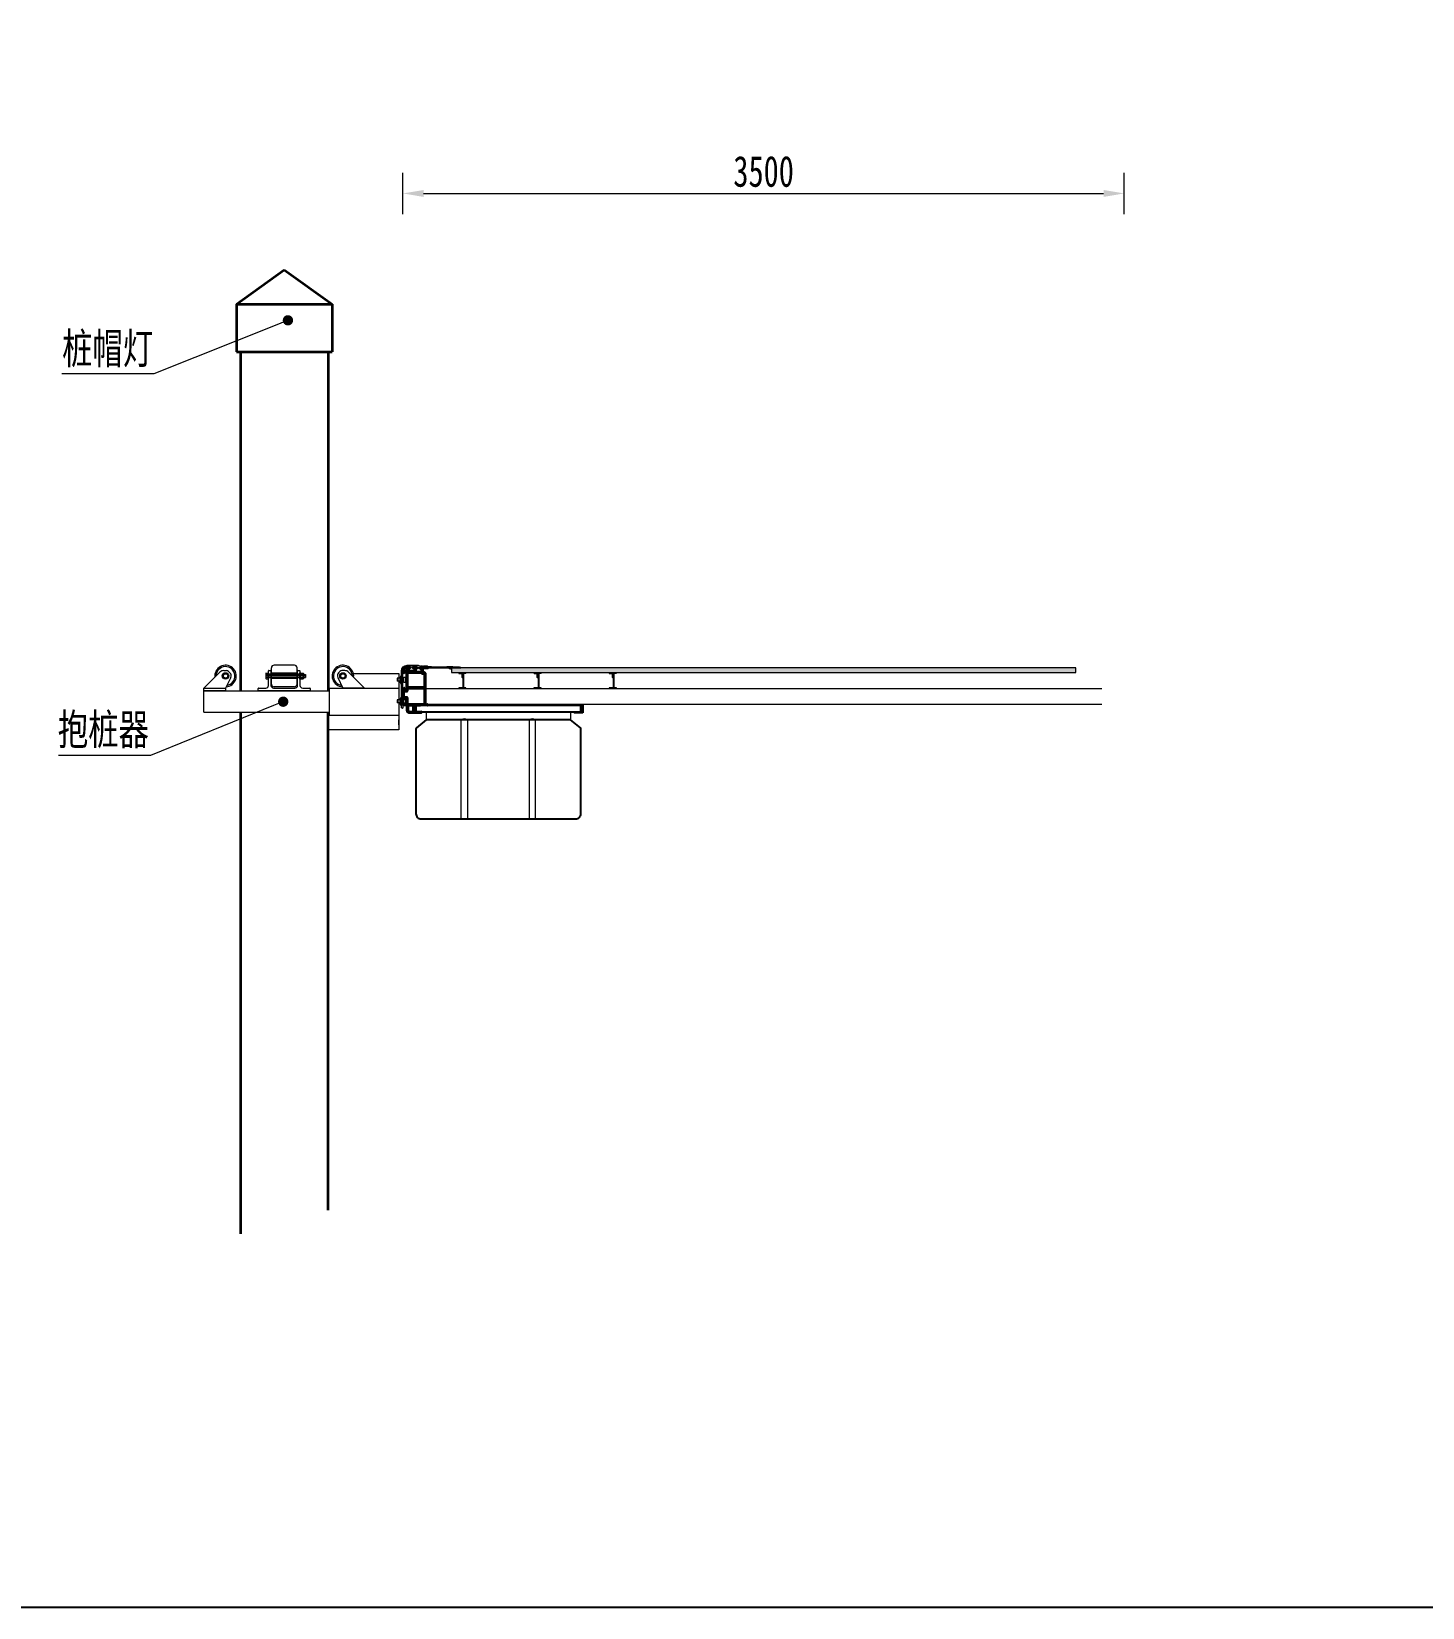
# Model space of a CAD drawing. Extents: x 36536 to 256213, y 18389 to 106449.
# Drawn here: x 249107 to 250457, y 79522 to 81051 of the extents above; entities that cross this region are included whole.
import ezdxf
from ezdxf import colors
from ezdxf.entities.mleader import LeaderData, LeaderLine
from ezdxf.math import Vec2, Vec3

# ---------------------------------------------------------------- set-up
doc = ezdxf.new("R2010")
doc.units = 0
doc.header["$LTSCALE"] = 1000
doc.header["$MEASUREMENT"] = 0
doc.linetypes.add('CENTER', pattern=[2, 1.25, -0.25, 0.25, -0.25])
for name, color, linetype, lineweight in [('01-细实线', 3, 'Continuous', 18), ('02-标注', 3, 'Continuous', 18), ('03-中粗线', 1, 'Continuous', 35), ('screw', 33, 'Continuous', 13), ('型材', 7, 'Continuous', 15), ('结构', 52, 'Continuous', 18)]:
    doc.layers.add(name, color=color, linetype=linetype, lineweight=lineweight)
for name, color, linetype in [('_TCH_MASK', 7, 'Continuous'), ('中实线', 1, 'Continuous'), ('图层5', 6, 'Continuous')]:
    doc.layers.add(name, color=color, linetype=linetype)
doc.styles.add('3.0号字-阿文', font='', dxfattribs={"width": 0.72})
doc.styles.get('3.0号字-阿文').set_extended_font_data('FangSong_GB2312')
doc.dimstyles.new('1：50阿文', dxfattribs={"dimtxt": 3, "dimasz": 2, "dimexe": 2, "dimexo": 0, "dimtad": 1, "dimdec": 0, "dimlfac": 50, "dimzin": 0, "dimdsep": 46, "dimtxsty": '3.0号字-阿文', "dimcen": 2, "dimclrd": 3, "dimclre": 3, "dimclrt": 3, "dimadec": 0, "dimazin": 0, "dimtfac": 1, "dimtdec": 0, "dimtmove": 1, "dimatfit": 3, "dimfxl": 2, "dimfxlon": 1, "dimtolj": 1, "dimtzin": 0, "dimlwd": 18, "dimlwe": 18, "dimarcsym": 0})

# ---------------------------------------------------------------- blocks, each defined once
blk = doc.blocks.new('325')
at = {"layer": '03-中粗线', "ltscale": 0.5}
for p, q in [((76347.5, -86905), (76347.5, -86903.4)), ((76351.6, -86902.4), (76351.6, -86902.4)), ((76356.7, -86906.2), (76355.3, -86913.6)), ((76364.5, -86905.4), (76357.6, -86905.4)), ((76366.4, -86883.5), (76366.7, -86883.9)), ((76366.5, -86950.3), (76366.5, -86907.4)), ((76367, -86883.9), (76367.3, -86883.5)), ((76367.4, -86883.4), (76368.3, -86883.4)), ((76367.5, -86887.4), (76367.5, -86887.4)), ((76368.4, -86883.5), (76368.7, -86883.9)), ((76369, -86883.9), (76369.3, -86883.5)), ((76369.4, -86883.4), (76370.3, -86883.4)), ((76370, -86901.4), (76370, -86890.4)), ((76370.4, -86883.5), (76370.7, -86883.9)), ((76371, -86883.9), (76371.3, -86883.5)), ((76371.4, -86883.4), (76372.3, -86883.4)), ((76372.4, -86883.5), (76372.7, -86883.9)), ((76373, -86883.9), (76373.3, -86883.5)), ((76373, -86911.4), (76438, -86911.4)), ((76373.4, -86883.4), (76374.3, -86883.4)), ((76373.5, -86891.4), (76373.5, -86907.4)), ((76374.4, -86883.5), (76374.7, -86883.9)), ((76374.5, -86890.4), (76381.3, -86890.4)), ((76374.5, -86908.4), (76388.5, -86908.4)), ((76375, -86883.9), (76375.3, -86883.5)), ((76375.4, -86883.4), (76376.3, -86883.4)), ((76381.5, -86885.9), (76381.5, -86890.2)), ((76388.6, -86908.5), (76388.9, -86908.8)), ((76389.2, -86908.8), (76389.5, -86908.5)), ((76389.6, -86908.4), (76403.5, -86908.4)), ((76396.5, -86890.2), (76396.5, -86885.9)), ((76396.5, -86885.9), (76396.5, -86890.2)), ((76403.5, -86890.4), (76396.7, -86890.4)), ((76402.8, -86883.5), (76403.1, -86883.9)), ((76403.4, -86883.9), (76403.7, -86883.5)), ((76404.5, -86907.4), (76404.5, -86891.4)), ((76404.8, -86883.5), (76405.1, -86883.9)), ((76405.4, -86883.9), (76405.7, -86883.5)), ((76406.8, -86883.5), (76407.1, -86883.9)), ((76407.4, -86883.9), (76407.7, -86883.5)), ((76408, -86891.4), (76408, -86907.4)), ((76408.8, -86883.5), (76409.1, -86883.9)), ((76409, -86890.4), (76415.8, -86890.4)), ((76409, -86908.4), (76423, -86908.4)), ((76409.4, -86883.9), (76409.7, -86883.5)), ((76416, -86885.9), (76416, -86890.2)), ((76423.1, -86908.5), (76423.4, -86908.8)), ((76423.7, -86908.8), (76424, -86908.5)), ((76424.1, -86908.4), (76438, -86908.4)), ((76431, -86890.2), (76431, -86885.9)), ((76438, -86890.4), (76431.2, -86890.4)), ((76436.5, -86883.4), (76447.7, -86883.4)), ((76441.7, -86883.4), (76436.5, -86883.4)), ((76439, -86907.4), (76439, -86891.4)), ((76442, -86916.4), (76449, -86916.4)), ((76442.5, -86888.4), (76442.5, -86911.9)), ((76466.7, -86887.4), (76443.5, -86887.4)), ((76443.5, -86912.9), (76454.5, -86912.9)), ((76448.1, -86883.9), (76447.8, -86883.5)), ((76448.7, -86883.5), (76448.4, -86883.9)), ((76449.7, -86883.4), (76448.8, -86883.4)), ((76450.1, -86883.9), (76449.8, -86883.5)), ((76450.7, -86883.5), (76450.4, -86883.9)), ((76451.7, -86883.4), (76450.8, -86883.4)), ((76452.1, -86883.9), (76451.8, -86883.5)), ((76452, -86919.4), (76452, -86980.4)), ((76452.7, -86883.5), (76452.4, -86883.9)), ((76453.7, -86883.4), (76452.8, -86883.4)), ((76454.1, -86883.9), (76453.8, -86883.5)), ((76454.7, -86883.5), (76454.4, -86883.9)), ((76455.7, -86883.4), (76454.8, -86883.4)), ((76455.5, -86913.9), (76455.5, -86950.3)), ((76456.1, -86883.9), (76455.8, -86883.5)), ((76456.7, -86883.5), (76456.4, -86883.9)), ((76457.7, -86883.4), (76456.8, -86883.4)), ((76458.1, -86883.9), (76457.8, -86883.5)), ((76458.7, -86883.5), (76458.4, -86883.9)), ((76459.7, -86883.4), (76458.8, -86883.4)), ((76460.1, -86883.9), (76459.8, -86883.5)), ((76460.7, -86883.5), (76460.4, -86883.9)), ((76461.7, -86883.4), (76460.8, -86883.4)), ((76462.1, -86883.9), (76461.8, -86883.5)), ((76462.7, -86883.5), (76462.4, -86883.9)), ((76462.8, -86883.4), (76466.7, -86883.4)), ((76467.5, -86884.2), (76467.5, -86886.6)), ((76347.5, -87015.6), (76347.5, -86996.8)), ((76347.5, -87031), (76347.5, -87016.7)), ((76347.9, -87016), (76347.6, -87015.7)), ((76347.6, -87016.6), (76347.9, -87016.3)), ((76351, -87029.4), (76351, -87003.9)), ((76354, -87000.9), (76367, -87000.9)), ((76355.3, -86988.2), (76356.7, -86995.6)), ((76357.6, -86996.4), (76364.5, -86996.4)), ((76366.5, -86994.4), (76366.5, -86951.5)), ((76366.9, -86950.8), (76366.6, -86950.5)), ((76366.6, -86951.3), (76366.9, -86951)), ((76370, -86997.9), (76370, -86988.4)), ((76449, -86983.4), (76372, -86983.4)), ((76372, -86986.4), (76449, -86986.4)), ((76452, -86989.4), (76452, -87062.9)), ((76455.5, -86950.5), (76455.2, -86950.8)), ((76455.2, -86951), (76455.5, -86951.3)), ((76455.5, -87015.7), (76455.2, -87016)), ((76455.2, -87016.3), (76455.5, -87016.6)), ((76455.5, -86951.5), (76455.5, -86951.5)), ((76455.5, -86951.5), (76455.5, -87015.6)), ((76455.5, -87016.7), (76455.5, -87065.9)), ((76347.5, -87041.4), (76347.5, -87031)), ((76347.5, -87067.4), (76347.5, -87063.4)), ((76351.3, -87043.9), (76350, -87043.9)), ((76350, -87057.9), (76351.3, -87057.9)), ((76351.5, -87036.9), (76351.5, -87043.7)), ((76351.5, -87058.1), (76351.5, -87064.9)), ((76365.5, -87035.9), (76352.5, -87035.9)), ((76352.5, -87065.9), (76365.5, -87065.9)), ((76367, -87032.4), (76354, -87032.4)), ((76366.5, -87050.3), (76366.5, -87036.9)), ((76366.5, -87064.9), (76366.5, -87051.5)), ((76366.9, -87050.8), (76366.6, -87050.5)), ((76366.6, -87051.3), (76366.9, -87051)), ((76368.5, -87075.4), (76368.5, -87075.4)), ((76370, -87062.9), (76370, -87035.4)), ((76396.5, -87069.4), (76372.5, -87069.4)), ((76372.5, -87069.4), (76396.5, -87069.4)), ((76449, -87065.9), (76373, -87065.9)), ((76465.5, -87069.4), (76404.5, -87069.4)), ((76404.5, -87069.4), (76432.5, -87069.4)), ((76456, -87066.4), (76465.5, -87066.4)), ((76466.5, -87067.4), (76466.5, -87068.4)), ((76378.5, -87105.4), (76420, -87105.4)), ((76420.1, -87105.3), (76420.4, -87105)), ((76420.7, -87105), (76421, -87105.3)), ((76421.1, -87105.4), (76436.5, -87105.4)), ((76437.5, -87104.4), (76437.5, -87104.4))]:
    blk.add_line(p, q, dxfattribs=at)
at = {"layer": '03-中粗线'}
for p, q in [((76351.6, -86902.4), (76369, -86902.4)), ((76370, -86981.4), (76370, -86914.4)), ((76402, -86883.4), (76402.7, -86883.4)), ((76403.9, -86883.4), (76404.7, -86883.4)), ((76405.9, -86883.4), (76406.7, -86883.4)), ((76407.9, -86883.4), (76408.7, -86883.4)), ((76409.9, -86883.4), (76410.5, -86883.4)), ((76439, -86914), (76439, -86912.4)), ((76364.5, -87069.4), (76349.5, -87069.4)), ((76366.5, -87071.4), (76366.5, -87093.6)), ((76370.5, -87071.4), (76370.5, -87093.6)), ((76396.5, -87069.4), (76372.5, -87069.4)), ((76398.5, -87099.4), (76398.5, -87071.4)), ((76402.5, -87099.4), (76402.5, -87071.4)), ((76378.5, -87101.4), (76396.5, -87101.4)), ((76397.5, -87101.4), (76397.5, -87101.4)), ((76403.5, -87102.4), (76403.5, -87102.4)), ((76404.5, -87101.4), (76435.5, -87101.4))]:
    blk.add_line(p, q, dxfattribs=at)
at = {"layer": '03-中粗线', "ltscale": 0.5}
for centre, radius, start, end in [((76367.6, -86903.4), 20.1, 93.86532, 179.91462), ((76357.4, -86905), 9.84, 179.70936, 251.9861), ((76367.5, -86903.4), 15.9, 89.81657, 176.44721), ((76354.3, -86913.4), 1, 270, 349.7), ((76357.6, -86906.4), 1, 90, 169.7), ((76364.5, -86907.4), 2, 360, 90), ((76366.3, -86883.6), 0.2, 45, 90), ((76366.8, -86883.8), 0.2, 225, 315), ((76367, -86890.4), 3, 0, 90), ((76367.4, -86883.6), 0.2, 90, 135), ((76367.5, -86903.4), 20, 90, 90.35673), ((76368.3, -86883.6), 0.2, 45, 90), ((76368.8, -86883.8), 0.2, 225, 315), ((76369, -86901.4), 1, 270, 0), ((76369.4, -86883.6), 0.2, 90, 135), ((76373, -86914.4), 3, 90, 180), ((76370.3, -86883.6), 0.2, 45, 90), ((76370.8, -86883.8), 0.2, 225, 315), ((76371.4, -86883.6), 0.2, 90, 135), ((76372.3, -86883.6), 0.2, 45, 90), ((76372.8, -86883.8), 0.2, 225, 315), ((76373.4, -86883.6), 0.2, 90, 135), ((76374.5, -86891.4), 1, 90, 180), ((76374.5, -86907.4), 1, 180, 270), ((76374.3, -86883.6), 0.2, 45, 90), ((76374.8, -86883.8), 0.2, 225, 315), ((76375.4, -86883.6), 0.2, 90, 135), ((76376.4, -86889.9), 6.54, 38.17882, 91.22069), ((76381.3, -86890.2), 0.2, 270, 0.27411), ((76388.5, -86908.6), 0.2, 45, 90), ((76389, -86908.6), 0.2, 225, 315), ((76389.6, -86908.6), 0.2, 90, 135), ((76401.7, -86890), 6.6, 87.19257, 141.69534), ((76396.7, -86890.2), 0.2, 180, 270), ((76402.7, -86883.6), 0.2, 45, 90), ((76403.3, -86883.8), 0.2, 225, 315), ((76403.5, -86891.4), 1, 0, 90), ((76403.5, -86907.4), 1, 270, 0), ((76403.9, -86883.6), 0.2, 90, 135), ((76404.7, -86883.6), 0.2, 45, 90), ((76405.3, -86883.8), 0.2, 225, 315), ((76405.9, -86883.6), 0.2, 90, 135), ((76406.7, -86883.6), 0.2, 45, 90), ((76407.3, -86883.8), 0.2, 225, 315), ((76407.9, -86883.6), 0.2, 90, 135), ((76409, -86891.4), 1, 90, 180), ((76409, -86907.4), 1, 180, 270), ((76408.7, -86883.6), 0.2, 45, 90), ((76409.3, -86883.8), 0.2, 225, 315), ((76409.9, -86883.6), 0.2, 90, 135), ((76410.9, -86890), 6.6, 38.30466, 92.80743), ((76415.8, -86890.2), 0.2, 270, 0.27411), ((76423, -86908.6), 0.2, 45, 90), ((76423.5, -86908.6), 0.2, 225, 315), ((76424.1, -86908.6), 0.2, 90, 135), ((76436.2, -86890), 6.6, 87.19257, 141.69534), ((76431.2, -86890.2), 0.2, 180, 270), ((76438, -86891.4), 1, 0, 90), ((76438, -86907.4), 1, 270, 0), ((76438, -86912.4), 1, 0, 90), ((76442.1, -86913.3), 3.14, 193.56123, 269.11915), ((76443.5, -86888.4), 1, 90, 180), ((76443.5, -86911.9), 1, 180, 270), ((76447.7, -86883.6), 0.2, 45, 90), ((76448.2, -86883.8), 0.2, 225, 315), ((76448.8, -86883.6), 0.2, 90, 135), ((76449, -86919.4), 3, 0, 90), ((76449.7, -86883.6), 0.2, 45, 90), ((76450.2, -86883.8), 0.2, 225, 315), ((76450.8, -86883.6), 0.2, 90, 135), ((76451.7, -86883.6), 0.2, 45, 90), ((76452.2, -86883.8), 0.2, 225, 315), ((76452.8, -86883.6), 0.2, 90, 135), ((76453.7, -86883.6), 0.2, 45, 90), ((76454.2, -86883.8), 0.2, 225, 315), ((76454.5, -86913.9), 1, 0, 90), ((76454.8, -86883.6), 0.2, 90, 135), ((76455.7, -86883.6), 0.2, 45, 90), ((76456.2, -86883.8), 0.2, 225, 315), ((76456.8, -86883.6), 0.2, 90, 135), ((76457.7, -86883.6), 0.2, 45, 90), ((76458.2, -86883.8), 0.2, 225, 315), ((76458.8, -86883.6), 0.2, 90, 135), ((76459.7, -86883.6), 0.2, 45, 90), ((76460.2, -86883.8), 0.2, 225, 315), ((76460.8, -86883.6), 0.2, 90, 135), ((76461.7, -86883.6), 0.2, 45, 90), ((76462.2, -86883.8), 0.2, 225, 315), ((76462.8, -86883.6), 0.2, 90, 135), ((76466.7, -86884.2), 0.8, 0, 90), ((76466.7, -86886.6), 0.8, 270, 0), ((76357.6, -86996.9), 10.1, 110.04221, 179.70548), ((76347.7, -87015.6), 0.2, 180, 225), ((76347.7, -87016.7), 0.2, 135, 180), ((76347.8, -87016.2), 0.2, 315, 45), ((76354, -87003.9), 3, 90, 180), ((76354.3, -86988.4), 1.03, 10.81474, 98.71801), ((76357.6, -86995.4), 1, 190.3, 270), ((76364.5, -86994.4), 2, 270, 0), ((76366.7, -86950.3), 0.2, 180, 225), ((76366.7, -86951.5), 0.2, 135, 180), ((76366.8, -86950.9), 0.2, 315, 45), ((76367, -86997.9), 3, 270, 0), ((76372, -86981.4), 2, 180, 270), ((76372, -86988.4), 2, 90, 180), ((76449, -86980.4), 3, 270, 0), ((76449, -86989.4), 3, 0, 90), ((76455.3, -86950.9), 0.2, 135, 225), ((76455.3, -87016.2), 0.2, 135, 225), ((76455.3, -86950.3), 0.2, 315, 0), ((76455.3, -86951.5), 0.2, 360, 45), ((76455.3, -87015.6), 0.2, 315, 0), ((76455.3, -87016.7), 0.2, 360, 45), ((76350, -87041.4), 2.5, 180, 270), ((76354.1, -87063.1), 6.6, 128.30466, 182.80743), ((76354, -87029.4), 3, 180, 270), ((76351.3, -87043.7), 0.2, 270, 0), ((76351.3, -87058.1), 0.2, 0, 90), ((76352.5, -87036.9), 1, 90, 180), ((76352.5, -87064.9), 1, 180, 270), ((76365.5, -87036.9), 1, 0, 90), ((76365.5, -87064.9), 1, 270, 0), ((76366.7, -87050.3), 0.2, 180, 225), ((76366.7, -87051.5), 0.2, 135, 180), ((76366.8, -87050.9), 0.2, 315, 45), ((76367, -87035.4), 3, 0, 90), ((76373, -87062.9), 3, 180, 270), ((76396.5, -87071.4), 2, 0, 90), ((76404.5, -87071.4), 2, 90, 180), ((76449, -87062.9), 3, 270, 0), ((76455.5, -87066.4), 0.5, 90, 0), ((76465.5, -87067.4), 1, 0, 90), ((76465.5, -87068.4), 1, 270, 0), ((76396.5, -87099.4), 2, 270, 0), ((76404.5, -87099.4), 2, 180, 270), ((76420, -87105.2), 0.2, 270, 315), ((76420.5, -87105.2), 0.2, 45, 135), ((76421.1, -87105.2), 0.2, 225, 270), ((76434.5, -87104.3), 3.07, 357.68839, 69.69174), ((76436.5, -87104.4), 1, 270, 0)]:
    blk.add_arc(centre, radius, start, end, dxfattribs=at)
at = {"layer": '03-中粗线'}
for centre, radius, start, end in [((76349.5, -87067.4), 2, 180, 270), ((76364.5, -87071.4), 2, 0, 90), ((76378.5, -87093.4), 12, 180, 270), ((76372.5, -87071.4), 2, 90, 180), ((76378.5, -87093.4), 8, 180, 270)]:
    blk.add_arc(centre, radius, start, end, dxfattribs=at)
blk = doc.blocks.new('*D759')
at = {"layer": '01-细实线', "color": 3, "linetype": 'Continuous', "lineweight": 18, "transparency": 16777216}
for p, q in [((249906.13, 80603.48), (249906.13, 80607.48)), ((249976.14, 80603.48), (249976.14, 80607.48)), ((249908.13, 80605.48), (249974.14, 80605.48))]:
    blk.add_line(p, q, dxfattribs=at)
at = {"layer": '01-细实线', "color": 3, "transparency": 16777216}
for points in [[(249908.13, 80605.81), (249908.13, 80605.14), (249906.13, 80605.48)], [(249974.14, 80605.81), (249974.14, 80605.14), (249976.14, 80605.48)]]:
    blk.add_solid(points, dxfattribs=at)
at = {"layer": 'Defpoints', "color": 0, "transparency": 16777216}
for p in [(249976.14, 80605.48), (249906.13, 80559.1), (249976.14, 80559.1)]:
    blk.add_point(p, dxfattribs=at)
at = {"layer": '01-细实线', "color": 3, "transparency": 16777216, "insert": (249941.14, 80607.6), "char_height": 3, "attachment_point": 5, "style": '3.0号字-阿文'}
blk.add_mtext('\\A1;3500', dxfattribs=at)
blk = doc.blocks.new('A$C4B927DFE')
at = {"color": 0, "lineweight": 5}
for p, q in [((-56.9, 44.1), (-54.6, 44.1)), ((-53.9, 64.4), (-53.9, 65.9)), ((-40.6, 66.9), (-40.6, 67.9))]:
    blk.add_line(p, q, dxfattribs=at)
at = {"color": 0, "lineweight": 0, "ltscale": 0.5}
blk.add_arc((-56.6, 48.1), 4.07, 190.15276, 265.27177, dxfattribs=at)
at = {"layer": '结构', "color": 0, "linetype": 'ByBlock', "lineweight": 0, "ltscale": 0.5}
for p, q in [((-75.6, 67.9), (-75.6, 66.9)), ((-60.4, 68.9), (-74.6, 68.9)), ((-74.6, 65.9), (-61.6, 65.9)), ((-60.6, 64.9), (-60.6, 47.4)), ((-57.8, 64.2), (-57.4, 64.4)), ((-57.4, 63.9), (-57.8, 64.2)), ((-57.8, 62.4), (-57.4, 62.6)), ((-57.4, 62.1), (-57.8, 62.4)), ((-57.8, 60.6), (-57.4, 60.8)), ((-57.4, 60.3), (-57.8, 60.6)), ((-57.8, 58.8), (-57.4, 59)), ((-57.4, 58.5), (-57.8, 58.8)), ((-57.8, 57), (-57.4, 57.2)), ((-57.4, 56.7), (-57.8, 57)), ((-57.8, 55.2), (-57.4, 55.4)), ((-57.4, 54.9), (-57.8, 55.2)), ((-57.8, 53.4), (-57.4, 53.6)), ((-57.4, 53.1), (-57.8, 53.4)), ((-57.8, 51.6), (-57.4, 51.8)), ((-57.4, 51.3), (-57.8, 51.6)), ((-57.4, 64.4), (-57.4, 65.9)), ((-57.4, 62.6), (-57.4, 63.9)), ((-57.4, 60.8), (-57.4, 62.1)), ((-57.4, 59), (-57.4, 60.3)), ((-57.4, 57.2), (-57.4, 58.5)), ((-57.4, 55.4), (-57.4, 56.7)), ((-57.4, 53.6), (-57.4, 54.9)), ((-57.4, 51.8), (-57.4, 53.1)), ((-57.4, 53.1), (-57.4, 53.1)), ((-57.4, 50.1), (-57.4, 51.3)), ((-53.5, 64.2), (-53.9, 64.4)), ((-53.9, 63.9), (-53.5, 64.2)), ((-53.9, 62.6), (-53.9, 63.9)), ((-53.5, 62.4), (-53.9, 62.6)), ((-53.9, 62.1), (-53.5, 62.4)), ((-53.9, 62.2), (-53.9, 61.9)), ((-53.9, 61.9), (-53.5, 61.7)), ((-53.5, 61.7), (-53.9, 61.4)), ((-53.9, 61.4), (-53.9, 60.1)), ((-53.9, 60.1), (-53.5, 59.9)), ((-53.5, 59.9), (-53.9, 59.6)), ((-53.9, 59.6), (-53.9, 58.3)), ((-53.9, 58.3), (-53.5, 58.1)), ((-53.5, 58.1), (-53.9, 57.8)), ((-53.9, 57.8), (-53.9, 56.5)), ((-53.9, 56.5), (-53.5, 56.3)), ((-53.5, 56.3), (-53.9, 56)), ((-53.9, 56), (-53.9, 54.7)), ((-53.9, 54.7), (-53.5, 54.5)), ((-53.5, 54.5), (-53.9, 54.2)), ((-53.9, 54.2), (-53.9, 52.9)), ((-53.9, 52.9), (-53.5, 52.7)), ((-53.5, 52.7), (-53.9, 52.4)), ((-53.9, 52.4), (-53.9, 51.1)), ((-53.9, 51.1), (-53.5, 50.9)), ((-53.5, 50.9), (-53.9, 50.6)), ((-53.9, 50.6), (-53.9, 50.1)), ((-53.6, -3.1), (-53.6, 43.1)), ((-50.9, 68.9), (-41.6, 68.9)), ((-50.6, -3.1), (-50.6, 64.9)), ((-41.6, 65.9), (-49.6, 65.9)), ((-75.6, -4.6), (-75.6, -6.6)), ((-54.6, -4.1), (-75.1, -4.1)), ((-75.1, -7.1), (-41.1, -7.1)), ((-41.1, -4.1), (-49.6, -4.1)), ((-40.6, -6.6), (-40.6, -4.6))]:
    blk.add_line(p, q, dxfattribs=at)
for centre, radius, start, end in [((-74.6, 67.9), 1, 90, 180), ((-74.6, 66.9), 1, 180, 270), ((-61.6, 64.9), 1, 0, 90), ((-60.4, 65.9), 3, 360, 90.00167), ((-55.6, 50.1), 1.75, 180, 0), ((-54.6, 43.1), 1, 0, 90), ((-50.9, 65.9), 3, 89.99833, 180), ((-49.6, 64.9), 1, 90, 180), ((-41.6, 67.9), 1, 0, 90), ((-41.6, 66.9), 1, 270, 360), ((-75.1, -4.6), 0.5, 90, 180), ((-75.1, -6.6), 0.5, 180, 270), ((-54.6, -3.1), 1, 270, 0), ((-49.6, -3.1), 1, 180, 270), ((-41.1, -4.6), 0.5, 0, 90), ((-41.1, -6.6), 0.5, 270, 0)]:
    blk.add_arc(centre, radius, start, end, dxfattribs=at)
blk = doc.blocks.new('本主梁龙骨')
at = {"layer": '_TCH_MASK', "color": 0, "rotation": 180}
blk.add_blockref('A$C4B927DFE', (-41.1, 20), dxfattribs=at)
blk = doc.blocks.new('050505')
at = {"color": 5}
for p, q in [((-2730450.6, 1053019.4), (-2730450.6, 1052979.4)), ((-2729749.9, 1053019.4), (-2729749.9, 1052979.4))]:
    blk.add_line(p, q, dxfattribs=at)
at = {"color": 5, "lineweight": -3}
for points in [[(-2730450.6, 1053019.4), (-2729750.6, 1053019.3), (-2729705.6, 1053019.4, 0.413651), (-2729700.6, 1053024.4), (-2729700.6, 1053049.4), (-2730500.6, 1053049.4), (-2730500.6, 1053024.4, 0.414214), (-2730495.6, 1053019.4)], [(-2729702.5, 1052941.5), (-2729749.9, 1052979.4), (-2730450.6, 1052979.4), (-2730498.7, 1052940.9, 0.227838), (-2730500.6, 1052937), (-2730500.6, 1052524.4, 0.414214), (-2730475.6, 1052499.4), (-2729725.6, 1052499.4, 0.414214), (-2729700.6, 1052524.4), (-2729700.6, 1052937.6, 0.227838)]]:
    blk.add_lwpolyline(points, format="xyb", close=True, dxfattribs=at)
at = {"color": 5}
for points in [[(-2730280.6, 1052979.4), (-2730250.6, 1052979.4), (-2730250.6, 1052499.4), (-2730280.6, 1052499.4)], [(-2729920.6, 1052979.4), (-2729950.6, 1052979.4), (-2729950.6, 1052499.4), (-2729920.6, 1052499.4)]]:
    blk.add_lwpolyline(points, close=True, dxfattribs=at)
for centre in [(-2730265.6, 1052962.1), (-2729935.6, 1052962.1)]:
    blk.add_arc(centre, 22.9, 49.08487, 130.91513, dxfattribs=at)
blk = doc.blocks.new('ERE')
blk.add_line((42, -167, 0), (42, -199.3))
at = {"layer": '型材', "extrusion": (0, -1, 0)}
for p, q in [((22, 7), (-32.3, 7)), ((22.5, 0), (-22.5, 0)), ((-26.6, -2.5), (-33, -2.5)), ((45.2, -201), (43.4, -201))]:
    blk.add_line(p, q, dxfattribs=at)
at = {"layer": '型材', "extrusion": (4.4261e-12, 1, 0)}
blk.add_line((-45.6, -7.4), (-42.3, -7.4), dxfattribs=at)
at = {"layer": '型材', "extrusion": (-3.80243e-08, -1, 0)}
blk.add_line((-41.6, -12.2), (-45.6, -12.2), dxfattribs=at)
at = {"layer": '型材', "extrusion": (-1, 0, 0)}
for p, q in [((-41.3, -6.4), (-41.3, -2)), ((42, -167, 0), (42, -20)), ((49, -196.3, 0), (49, -20))]:
    blk.add_line(p, q, dxfattribs=at)
at = {"layer": '型材', "extrusion": (1, 0, 0)}
blk.add_line((-35, -4.5), (-35, -5.9), dxfattribs=at)
at = {"layer": '型材'}
for centre, radius, start, end in [((-32.3, -2), 9, 90, 180), ((-45.6, -9.8), 2.4, 90, 270), ((-41.6, -5.6), 6.55, 269.97718, 357.24941), ((44, -199.3), 2, 180, 228.6186), ((43.4, -200), 1, 228.6186, 270), ((45.2, -199), 2, 270, 293.5409), ((44, -196.3), 5, 293.5409, 0)]:
    blk.add_arc(centre, radius, start, end, dxfattribs=at)
at = {"layer": '型材', "extrusion": (0, 0, -1)}
for centre, radius, start, end in [((21.3, -6.6), 6.7, 37.73387, 79.90507), ((-22, -20), 20, 91.40582, 179.98819), ((42.3, -6.4), 1, 180, 270), ((33, -4.5), 2, 0, 90)]:
    blk.add_arc(centre, radius, start, end, dxfattribs=at)
at = {"layer": '型材', "extrusion": (0, -3.85121e-07, 1)}
blk.add_arc((22, -20, 0), 27, 0, 90, dxfattribs=at)
blk = doc.blocks.new('_Dot')
at = {"color": 0, "linetype": 'ByBlock', "lineweight": -2}
blk.add_line((-0.5, 0), (-1, 0), dxfattribs=at)
at = {"color": 0, "linetype": 'ByBlock', "const_width": 0.5}
blk.add_lwpolyline([(-0.25, 0, 1), (0.25, 0, 1)], format="xyb", close=True, dxfattribs=at)
blk = doc.blocks.new('asdnjbfhdfsd')
at = {"layer": '01-细实线'}
h = blk.add_hatch(dxfattribs=at)
h.set_pattern_fill('AR-HBONE', color=24, scale=0.003)
h.set_pattern_definition([(45, (251403.60162, 80656.88996), (0, 0.431052294), [0.9144, -0.3048]), (135, (251403.81715, 80657.1055), (4e-17, 0.431052294), [0.9144, -0.3048])])
h.paths.add_polyline_path([(249971.441, 80559.453), (249910.833, 80559.458), (249910.833, 80558.998), (249971.441, 80558.993)])
at = {"layer": '01-细实线', "color": 0}
for p, q in [((249895.589, 80559.699), (249893.628, 80559.699)), ((249886.819, 80557.478), (249888.365, 80559.024)), ((249888.623, 80558.654), (249888.766, 80558.903)), ((249888.766, 80558.405), (249888.623, 80558.654)), ((249888.735, 80559.177), (249889.018, 80559.177)), ((249888.766, 80558.903), (249889.054, 80558.903)), ((249889.054, 80558.405), (249888.766, 80558.405)), ((249889.416, 80558.514), (249888.91, 80557.478)), ((249889.054, 80558.903), (249889.198, 80558.654)), ((249889.198, 80558.654), (249889.054, 80558.405)), ((249889.34, 80558.963), (249889.203, 80559.1)), ((249893.079, 80557.739), (249893.079, 80559.151)), ((249893.314, 80558.837), (249893.079, 80558.837)), ((249893.314, 80558.471), (249893.079, 80558.471)), ((249893.105, 80559.177), (249893.288, 80559.177)), ((249893.314, 80559.151), (249893.314, 80557.739)), ((249893.367, 80557.87), (249893.367, 80559.438)), ((249895.85, 80558.915), (249893.367, 80558.915)), ((249895.85, 80558.837), (249893.367, 80558.837)), ((249895.85, 80558.471), (249893.367, 80558.471)), ((249895.85, 80558.393), (249893.367, 80558.393)), ((249895.85, 80557.87), (249895.85, 80559.438)), ((249895.902, 80557.739), (249895.902, 80559.151)), ((249896.137, 80558.837), (249895.902, 80558.837)), ((249896.137, 80558.471), (249895.902, 80558.471)), ((249895.928, 80559.177), (249896.111, 80559.177)), ((249896.137, 80559.151), (249896.137, 80557.739)), ((249899.801, 80558.514), (249900.306, 80557.478)), ((249899.876, 80558.963), (249900.013, 80559.1)), ((249900.163, 80558.903), (249900.019, 80558.654)), ((249900.019, 80558.654), (249900.163, 80558.405)), ((249900.45, 80558.903), (249900.163, 80558.903)), ((249900.163, 80558.405), (249900.45, 80558.405)), ((249900.482, 80559.177), (249900.198, 80559.177)), ((249900.594, 80558.654), (249900.45, 80558.903)), ((249900.45, 80558.405), (249900.594, 80558.654)), ((249902.398, 80557.478), (249900.852, 80559.024)), ((249886.819, 80557.216), (249886.819, 80557.478)), ((249886.819, 80557.478), (249888.91, 80557.478)), ((249886.819, 80555.125), (249886.819, 80557.216)), ((249886.819, 80557.216), (249888.91, 80557.216)), ((249888.91, 80557.216), (249886.819, 80557.216)), ((249888.91, 80557.478), (249888.91, 80557.216)), ((249888.91, 80557.216), (249899, 80557.216)), ((249892.086, 80557.242), (249892.086, 80557.452)), ((249892.112, 80557.478), (249892.818, 80557.478)), ((249897.105, 80557.216), (249892.112, 80557.216)), ((249893.576, 80557.478), (249895.641, 80557.478)), ((249895.589, 80557.608), (249893.628, 80557.608)), ((249896.399, 80557.478), (249897.105, 80557.478)), ((249897.131, 80557.452), (249897.131, 80557.242)), ((249899, 80554.864, 8.128), (249899, 80557.478, 8.128)), ((249899, 80557.478, 8.128), (249905.717, 80557.478)), ((249902.398, 80557.478), (249900.306, 80557.478)), ((249902.398, 80557.478), (249900.306, 80557.478)), ((249905.717, 80557.478), (249905.717, 80554.864)), ((249886.819, 80555.125), (249899, 80555.125)), ((249899, 80554.864, 8.128), (249905.717, 80554.864))]:
    blk.add_line(p, q, dxfattribs=at)
at = {"layer": '01-细实线', "color": 7}
for p, q in [((249905.717, 80558.521), (249905.892, 80558.521)), ((249905.973, 80558.633), (249905.892, 80558.633)), ((249905.892, 80558.633), (249905.892, 80557.919)), ((249905.892, 80558.521), (249905.892, 80558.024)), ((249905.973, 80557.919), (249905.973, 80558.633)), ((249906.213, 80558.521), (249906.388, 80558.521)), ((249906.213, 80558.024), (249906.213, 80558.521)), ((249906.388, 80558.521), (249906.388, 80558.024)), ((249905.892, 80558.024), (249905.717, 80558.024)), ((249905.892, 80557.919), (249905.973, 80557.919)), ((249906.388, 80558.024), (249906.213, 80558.024)), ((249905.717, 80556.419), (249905.892, 80556.419)), ((249905.892, 80555.922), (249905.717, 80555.922)), ((249905.973, 80556.531), (249905.892, 80556.531)), ((249905.892, 80556.531), (249905.892, 80555.818)), ((249905.892, 80556.419), (249905.892, 80555.922)), ((249905.892, 80555.818), (249905.973, 80555.818)), ((249905.973, 80555.818), (249905.973, 80556.531)), ((249906.213, 80556.419), (249906.388, 80556.419)), ((249906.213, 80555.922), (249906.213, 80556.419)), ((249906.388, 80555.922), (249906.213, 80555.922)), ((249906.388, 80556.419), (249906.388, 80555.922)), ((249905.717, 80553.912), (249905.717, 80554.409))]:
    blk.add_line(p, q, dxfattribs=at)
at = {"layer": '01-细实线', "color": 12}
for p, q in [((249906.653, 80559.212), (249907.265, 80559.212)), ((249906.689, 80559.05), (249907.229, 80559.05)), ((249907.265, 80559.086), (249907.265, 80559.212)), ((249907.343, 80559.212), (249907.343, 80559.086))]:
    blk.add_line(p, q, dxfattribs=at)
at = {"layer": '01-细实线', "color": 6}
blk.add_line((249905.99, 80557.446), (249905.99, 80555.886), dxfattribs=at)
at = {"layer": '01-细实线'}
blk.add_lwpolyline([(249901.32, 80558.904), (249905.717, 80558.904), (249905.717, 80553.415), (249898.856, 80553.415)], dxfattribs=at)
at = {"layer": '01-细实线', "color": 7, "flags": 128}
for points in [[(249906.196, 80558.435), (249905.565, 80558.435)], [(249905.565, 80558.435), (249905.565, 80558.157)], [(249906.196, 80558.157), (249905.565, 80558.157)], [(249906.196, 80556.333), (249905.565, 80556.333)], [(249905.565, 80556.333), (249905.565, 80556.055)], [(249906.196, 80556.055), (249905.565, 80556.055)]]:
    blk.add_lwpolyline(points, dxfattribs=at)
at = {"layer": '01-细实线', "color": 97}
blk.add_lwpolyline([(249971.441, 80559.453), (249910.833, 80559.458), (249910.833, 80558.998), (249971.441, 80558.993)], close=True, dxfattribs=at)
at = {"layer": '01-细实线', "lineweight": -3}
blk.add_lwpolyline([(249923.593, 80555.083), (249922.793, 80555.083), (249922.793, 80555.143), (249923.533, 80555.143), (249923.533, 80555.823), (249922.793, 80555.823), (249922.793, 80555.883), (249923.593, 80555.883)], close=True, dxfattribs=at)
at = {"layer": '01-细实线', "color": 0}
for centre, radius in [((249888.91, 80558.654), 0.314), ((249888.91, 80558.654), 0.209), ((249900.306, 80558.654), 0.314), ((249900.306, 80558.654), 0.209)]:
    blk.add_circle(centre, radius, dxfattribs=at)
for centre, radius, start, end in [((249888.91, 80558.648), 1.046, 273.39551, 186.50252), ((249893.628, 80559.438), 0.261, 90, 180), ((249895.589, 80559.438), 0.261, 0, 90), ((249900.306, 80558.648), 1.046, 353.49748, 266.60449), ((249888.91, 80558.648), 0.915, 278.12186, 179.65059), ((249888.735, 80558.654), 0.523, 90, 135.00001), ((249889.018, 80558.915), 0.261, 44.99999, 90), ((249889.063, 80558.686), 0.392, 334, 44.99999), ((249893.105, 80559.151), 0.0261, 90, 180), ((249893.288, 80559.151), 0.0261, 0, 90), ((249895.928, 80559.151), 0.0261, 90, 180), ((249896.111, 80559.151), 0.0261, 0, 90), ((249900.306, 80558.648), 0.915, 0.34941, 261.87814), ((249900.153, 80558.686), 0.392, 135.00001, 206), ((249900.198, 80558.915), 0.261, 90, 135.00001), ((249900.482, 80558.654), 0.523, 44.99999, 90), ((249892.112, 80557.452), 0.0261, 90, 180), ((249892.112, 80557.242), 0.0261, 180, 270), ((249892.818, 80557.739), 0.261, 270, 0), ((249893.576, 80557.739), 0.261, 180, 270), ((249893.628, 80557.87), 0.261, 180, 270), ((249895.589, 80557.87), 0.261, 270, 0), ((249895.641, 80557.739), 0.261, 270, 0), ((249896.399, 80557.739), 0.261, 180, 270), ((249897.105, 80557.452), 0.0261, 0, 90), ((249897.105, 80557.242), 0.0261, 270, 0)]:
    blk.add_arc(centre, radius, start, end, dxfattribs=at)
at = {"layer": '01-细实线', "color": 12}
for centre, start, end in [((249906.689, 80559.086), 180, 270), ((249907.229, 80559.086), 270, 0)]:
    blk.add_arc(centre, 0.036, start, end, dxfattribs=at)
at = {"layer": '03-中粗线'}
for p, q in [((249889.969, 80594.732), (249894.608, 80598.078)), ((249894.608, 80598.078), (249899.248, 80594.732)), ((249889.969, 80594.732), (249889.969, 80590.097)), ((249889.969, 80594.732), (249899.248, 80594.732)), ((249899.248, 80594.732), (249899.248, 80590.097)), ((249889.969, 80590.097), (249899.248, 80590.097)), ((249890.361, 80590.097), (249890.361, 80557.216)), ((249898.876, 80590.097), (249898.876, 80557.216)), ((249890.361, 80555.125), (249890.361, 80504.526)), ((249898.856, 80555.125), (249898.856, 80506.8))]:
    blk.add_line(p, q, dxfattribs=at)
at = {"layer": 'screw', "color": 0, "linetype": 'Continuous', "lineweight": 15}
for p, q in [((249892.818, 80558.887), (249892.854, 80558.941)), ((249892.818, 80558.887), (249892.818, 80558.421)), ((249892.818, 80558.421), (249892.854, 80558.366)), ((249892.854, 80558.941), (249893.027, 80558.941)), ((249892.854, 80558.789), (249893.027, 80558.789)), ((249893.027, 80558.519), (249892.854, 80558.519)), ((249892.854, 80558.366), (249893.027, 80558.366)), ((249893.079, 80558.968), (249893.027, 80558.968)), ((249893.027, 80558.968), (249893.027, 80558.34)), ((249893.027, 80558.941), (249893.027, 80558.366)), ((249893.027, 80558.852), (249893.027, 80558.422)), ((249893.027, 80558.34), (249893.079, 80558.34)), ((249893.079, 80558.34), (249893.079, 80558.968)), ((249893.079, 80558.907), (249893.079, 80558.576)), ((249896.137, 80558.811), (249893.079, 80558.811)), ((249896.137, 80558.497), (249893.079, 80558.497)), ((249896.19, 80558.968), (249896.137, 80558.968)), ((249896.137, 80558.34), (249896.19, 80558.34)), ((249896.211, 80558.941), (249896.19, 80558.921)), ((249896.19, 80558.821), (249896.211, 80558.8)), ((249896.19, 80558.779), (249896.211, 80558.8)), ((249896.19, 80558.528), (249896.211, 80558.508)), ((249896.19, 80558.487), (249896.211, 80558.508)), ((249896.211, 80558.366), (249896.19, 80558.387)), ((249896.211, 80558.941), (249896.436, 80558.941)), ((249896.211, 80558.8), (249896.436, 80558.8)), ((249896.211, 80558.508), (249896.436, 80558.508)), ((249896.211, 80558.366), (249896.436, 80558.366)), ((249896.457, 80558.921), (249896.436, 80558.941)), ((249896.436, 80558.8), (249896.457, 80558.821)), ((249896.436, 80558.8), (249896.457, 80558.779)), ((249896.436, 80558.508), (249896.457, 80558.528)), ((249896.436, 80558.508), (249896.457, 80558.487)), ((249896.457, 80558.387), (249896.436, 80558.366)), ((249896.457, 80558.387), (249896.457, 80558.921))]:
    blk.add_line(p, q, dxfattribs=at)
at = {"layer": 'screw', "color": 0, "linetype": 'CENTER', "ltscale": 0.501624}
blk.add_line((249896.686, 80558.654), (249892.818, 80558.654), dxfattribs=at)
at = {"layer": 'screw', "color": 0}
for p, q in [((249896.137, 80558.34), (249896.137, 80558.968)), ((249896.19, 80558.968), (249896.19, 80558.34)), ((249896.503, 80558.44), (249896.503, 80558.868)), ((249896.503, 80558.811), (249896.66, 80558.811)), ((249896.503, 80558.497), (249896.66, 80558.497)), ((249896.686, 80558.785), (249896.66, 80558.811)), ((249896.66, 80558.811), (249896.66, 80558.497)), ((249896.686, 80558.523), (249896.686, 80558.785))]:
    blk.add_line(p, q, dxfattribs=at)
at = {"layer": 'screw', "color": 0, "lineweight": 15}
blk.add_line((249896.66, 80558.497), (249896.686, 80558.523), dxfattribs=at)
at = {"layer": 'screw', "color": 0, "linetype": 'Continuous', "lineweight": 15}
for centre, radius, start, end in [((249893.085, 80558.654), 0.268, 149.72433, 210.27567), ((249892.965, 80558.865), 0.135, 145.45188, 214.54812), ((249892.965, 80558.443), 0.135, 145.45188, 214.54812)]:
    blk.add_arc(centre, radius, start, end, dxfattribs=at)
at = {"layer": 'screw', "color": 0}
for centre, start, end in [((249896.438, 80558.857), 9.86491, 73.04794), ((249896.438, 80558.451), 286.95182, 350.13484)]:
    blk.add_arc(centre, 0.0666, start, end, dxfattribs=at)
at = {"layer": '中实线', "lineweight": 9}
for p, q in [((249908.293, 80555.883), (249908.293, 80557.443)), ((249908.293, 80557.443), (249973.981, 80557.443)), ((249973.981, 80555.883), (249908.293, 80555.883))]:
    blk.add_line(p, q, dxfattribs=at)
at = {"layer": '图层5', "color": 0}
for p, q in [((249908.073, 80558.958), (249908.213, 80558.958)), ((249908.925, 80559.518), (249909.001, 80559.518)), ((249909.025, 80559.518), (249909.101, 80559.518)), ((249909.125, 80559.518), (249909.201, 80559.518)), ((249909.225, 80559.518), (249909.301, 80559.518)), ((249909.325, 80559.518), (249909.401, 80559.518)), ((249909.425, 80559.518), (249909.501, 80559.518)), ((249909.525, 80559.518), (249910.377, 80559.518)), ((249911, 80559.518), (249911.421, 80559.518))]:
    blk.add_line(p, q, dxfattribs=at)
for points in [[(249908.901, 80559.518), (249908.523, 80559.518, 0.4142136), (249908.513, 80559.508), (249908.513, 80559.468, -0.4142136), (249908.503, 80559.458), (249908.073, 80559.458, 0.4142136), (249908.033, 80559.418), (249908.033, 80558.998)], [(249908.233, 80558.978), (249908.233, 80558.998, 0.4142136), (249908.213, 80559.018), (249908.113, 80559.018, -0.4142136), (249908.093, 80559.038), (249908.093, 80559.358, -0.4142136), (249908.133, 80559.398), (249908.563, 80559.398)], [(249911.729, 80559.478, -0.3351393), (249911.733, 80559.472), (249911.733, 80559.464, -0.4142136), (249911.727, 80559.458), (249910.733, 80559.458), (249910.733, 80559.358, -1), (249910.693, 80559.358), (249910.693, 80559.458), (249908.583, 80559.458, 0.4142136), (249908.573, 80559.448), (249908.573, 80559.408, -0.4142136), (249908.563, 80559.398)]]:
    blk.add_lwpolyline(points, format="xyb", dxfattribs=at)
for points in [[(249910.4, 80559.518), (249910.477, 80559.518)], [(249910.5, 80559.518), (249910.577, 80559.518)], [(249910.6, 80559.518), (249910.677, 80559.518)], [(249910.7, 80559.518), (249910.777, 80559.518)], [(249910.8, 80559.518), (249910.877, 80559.518)], [(249910.9, 80559.518), (249910.977, 80559.518)]]:
    blk.add_lwpolyline(points, close=True, dxfattribs=at)
blk.add_lwpolyline([(249911.445, 80559.518), (249911.588, 80559.518), (249911.729, 80559.478)], dxfattribs=at)
for centre, radius, start, end in [((249908.073, 80558.998), 0.04, 180, 270), ((249908.213, 80558.978), 0.02, 270, 0)]:
    blk.add_arc(centre, radius, start, end, dxfattribs=at)
at = {"layer": '结构', "color": 0, "linetype": 'ByBlock', "lineweight": 0, "ltscale": 0.5}
for p, q in [((249908.916, 80559.507), (249908.922, 80559.517)), ((249909.016, 80559.507), (249909.022, 80559.517)), ((249909.116, 80559.507), (249909.122, 80559.517)), ((249909.216, 80559.507), (249909.222, 80559.517)), ((249909.316, 80559.507), (249909.322, 80559.517)), ((249909.416, 80559.507), (249909.422, 80559.517)), ((249909.516, 80559.507), (249909.522, 80559.517)), ((249910.391, 80559.507), (249910.397, 80559.517)), ((249910.491, 80559.507), (249910.497, 80559.517)), ((249910.591, 80559.507), (249910.597, 80559.517)), ((249910.691, 80559.507), (249910.697, 80559.517)), ((249910.791, 80559.507), (249910.797, 80559.517)), ((249910.891, 80559.507), (249910.897, 80559.517)), ((249910.991, 80559.507), (249910.997, 80559.517))]:
    blk.add_line(p, q, dxfattribs=at)
for points in [[(249908.901, 80559.518, -0.1989124), (249908.904, 80559.517), (249908.91, 80559.507)], [(249909.001, 80559.518, -0.1989124), (249909.004, 80559.517), (249909.01, 80559.507)], [(249909.101, 80559.518, -0.1989124), (249909.104, 80559.517), (249909.11, 80559.507)], [(249909.201, 80559.518, -0.1989124), (249909.204, 80559.517), (249909.21, 80559.507)], [(249909.301, 80559.518, -0.1989124), (249909.304, 80559.517), (249909.31, 80559.507)], [(249909.401, 80559.518, -0.1989124), (249909.404, 80559.517), (249909.41, 80559.507)], [(249909.501, 80559.518, -0.1989124), (249909.504, 80559.517), (249909.51, 80559.507)], [(249910.377, 80559.518, -0.1989124), (249910.379, 80559.517), (249910.385, 80559.507)], [(249910.477, 80559.518, -0.1989124), (249910.479, 80559.517), (249910.485, 80559.507)], [(249910.577, 80559.518, -0.1989124), (249910.579, 80559.517), (249910.585, 80559.507)], [(249910.677, 80559.518, -0.1989124), (249910.679, 80559.517), (249910.685, 80559.507)], [(249910.777, 80559.518, -0.1989124), (249910.779, 80559.517), (249910.785, 80559.507)], [(249910.877, 80559.518, -0.1989124), (249910.879, 80559.517), (249910.885, 80559.507)], [(249910.977, 80559.518, -0.1989124), (249910.979, 80559.517), (249910.985, 80559.507)], [(249911.421, 80559.518, -0.1989124), (249911.424, 80559.517), (249911.43, 80559.507)], [(249911.445, 80559.518, 0.1989124), (249911.442, 80559.517), (249911.436, 80559.507)]]:
    blk.add_lwpolyline(points, format="xyb", dxfattribs=at)
for centre, start, end in [((249908.913, 80559.51), 225, 315), ((249908.925, 80559.514), 90, 135), ((249909.013, 80559.51), 225, 315), ((249909.025, 80559.514), 90, 135), ((249909.113, 80559.51), 225, 315), ((249909.125, 80559.514), 90, 135), ((249909.213, 80559.51), 225, 315), ((249909.225, 80559.514), 90, 135), ((249909.313, 80559.51), 225, 315), ((249909.325, 80559.514), 90, 135), ((249909.413, 80559.51), 225, 315), ((249909.425, 80559.514), 90, 135), ((249909.513, 80559.51), 225, 315), ((249909.525, 80559.514), 90, 135), ((249910.388, 80559.51), 225, 315), ((249910.4, 80559.514), 90, 135), ((249910.488, 80559.51), 225, 315), ((249910.5, 80559.514), 90, 135), ((249910.588, 80559.51), 225, 315), ((249910.6, 80559.514), 90, 135), ((249910.688, 80559.51), 225, 315), ((249910.7, 80559.514), 90, 135), ((249910.788, 80559.51), 225, 315), ((249910.8, 80559.514), 90, 135), ((249910.888, 80559.51), 225, 315), ((249910.9, 80559.514), 90, 135), ((249910.988, 80559.51), 225, 315), ((249911, 80559.514), 90, 135), ((249911.433, 80559.51), 225, 315)]:
    blk.add_arc(centre, 0.004, start, end, dxfattribs=at)
at = {"color": 4, "lineweight": -3, "xscale": 0.02007874008268118, "yscale": 0.02007874008268118, "zscale": 0.02007874008268118, "rotation": 180}
for p in [(249912.234, 80557.987), (249919.534, 80557.987), (249926.834, 80557.987)]:
    blk.add_blockref('本主梁龙骨', p, dxfattribs=at)
at = {"layer": '01-细实线', "color": 1, "xscale": -0.02000000001862645, "yscale": 0.02000000001862645, "zscale": 0.02}
blk.add_blockref('ERE', (249906.97, 80559.546), dxfattribs=at)
at = {"layer": '01-细实线', "color": 0, "lineweight": 5, "xscale": 0.02000000001862645, "yscale": 0.02000000001862645, "zscale": 0.02000000001862645}
blk.add_blockref('325', (248379.182, 82297.211), dxfattribs=at)
at = {"layer": '01-细实线', "color": 0, "lineweight": 5, "extrusion": (0, 0, -1), "xscale": -0.02000000001862645, "yscale": 0.02000000001862645, "zscale": -0.02000000001862645}
blk.add_blockref('325', (-248379.182, 82297.211), dxfattribs=at)
at = {"layer": '01-细实线', "xscale": 0.02000000001862645, "yscale": 0.02000000001862645, "zscale": 0.02000000001862645}
blk.add_blockref('050505', (304517.405, 59494.795), dxfattribs=at)
at = {"layer": '01-细实线', "color": 6}
dim = blk.add_linear_dim(base=(249976.141, 80605.476), p1=(249906.133, 80559.096), p2=(249976.141, 80559.096), dimstyle='1：50阿文', dxfattribs=at)
dim.commit()
dim.dimension.update_dxf_attribs({"geometry": '*D759', "text_midpoint": (249941.137, 80607.601)})
at = {"layer": '02-标注'}
ml = blk.add_multileader_mtext('Standard', dxfattribs=at)
ml.set_content('桩帽灯', color=4, style='3.0号字-阿文')
ml.set_leader_properties(color=256, linetype='Continuous', lineweight=18)
ml.set_arrow_properties(name='DOT')
ml.build(insert=Vec2(0, 0))
ml.multileader.update_dxf_attribs({"has_dogleg": 0, "text_left_attachment_type": 5, "text_right_attachment_type": 5, "dogleg_length": 5, "arrow_head_size": 1})
ctx = ml.context
ctx.base_point, ctx.char_height, ctx.arrow_head_size, ctx.landing_gap_size, ctx.plane_origin = Vec3(249873.047, 80587.962), 3, 1, 0, Vec3(249895.845, 80584.192)
ctx.left_attachment, ctx.right_attachment = 5, 5
notes = []
notes.append((ctx, [(1, (1, 1, 0), (249886.963, 80587.962), (-1, 0), 5, [(0, [(249894.966, 80593.166)], 0, [])])]))
ctx.mtext.insert, ctx.mtext.flow_direction = Vec3(249873.047, 80591.935), 5
ml = blk.add_multileader_mtext('Standard', dxfattribs=at)
ml.set_content('抱桩器', color=4, style='3.0号字-阿文')
ml.set_leader_properties(color=256, linetype='Continuous', lineweight=18)
ml.set_arrow_properties(name='DOT')
ml.build(insert=Vec2(0, 0))
ml.multileader.update_dxf_attribs({"has_dogleg": 0, "text_left_attachment_type": 5, "text_right_attachment_type": 5, "dogleg_length": 5, "arrow_head_size": 1})
ctx = ml.context
ctx.base_point, ctx.char_height, ctx.arrow_head_size, ctx.landing_gap_size, ctx.plane_origin = Vec3(249872.637, 80550.951), 3, 1, 0, Vec3(249895.388, 80547.18)
ctx.left_attachment, ctx.right_attachment = 5, 5
notes.append((ctx, [(1, (1, 1, 0), (249886.625, 80550.951), (-1, 0), 5, [(0, [(249894.509, 80556.155)], 0, [])])]))
ctx.mtext.insert, ctx.mtext.flow_direction = Vec3(249872.637, 80554.973), 5
for ctx, leaders in notes:
    for number, flags, end, landing, length, lines in leaders:
        leader = LeaderData()
        leader.index, (leader.has_last_leader_line, leader.has_dogleg_vector, leader.attachment_direction) = number, flags
        leader.last_leader_point, leader.dogleg_vector, leader.dogleg_length = Vec3(end), Vec3(landing), length
        for number, points, colour, breaks in lines:
            line = LeaderLine()
            line.index, line.vertices, line.color, line.breaks = number, Vec3.list(points), colors.encode_raw_color(colour), breaks
            leader.lines.append(line)
        ctx.leaders.append(leader)

msp = doc.modelspace()

# ---------------------------------------------------------------- linework, layer by layer
msp.add_lwpolyline([(244784.33, 84980.348), (251807.189, 84980.348), (251807.189, 79522.108), (244784.33, 79522.108)], close=True)

# ---------------------------------------------------------------- block references
at = {"xscale": 10, "yscale": 10, "zscale": 10}
msp.add_blockref('asdnjbfhdfsd', (-2249593.848, -725160.487), dxfattribs=at)

doc.saveas('drawing.dxf')
